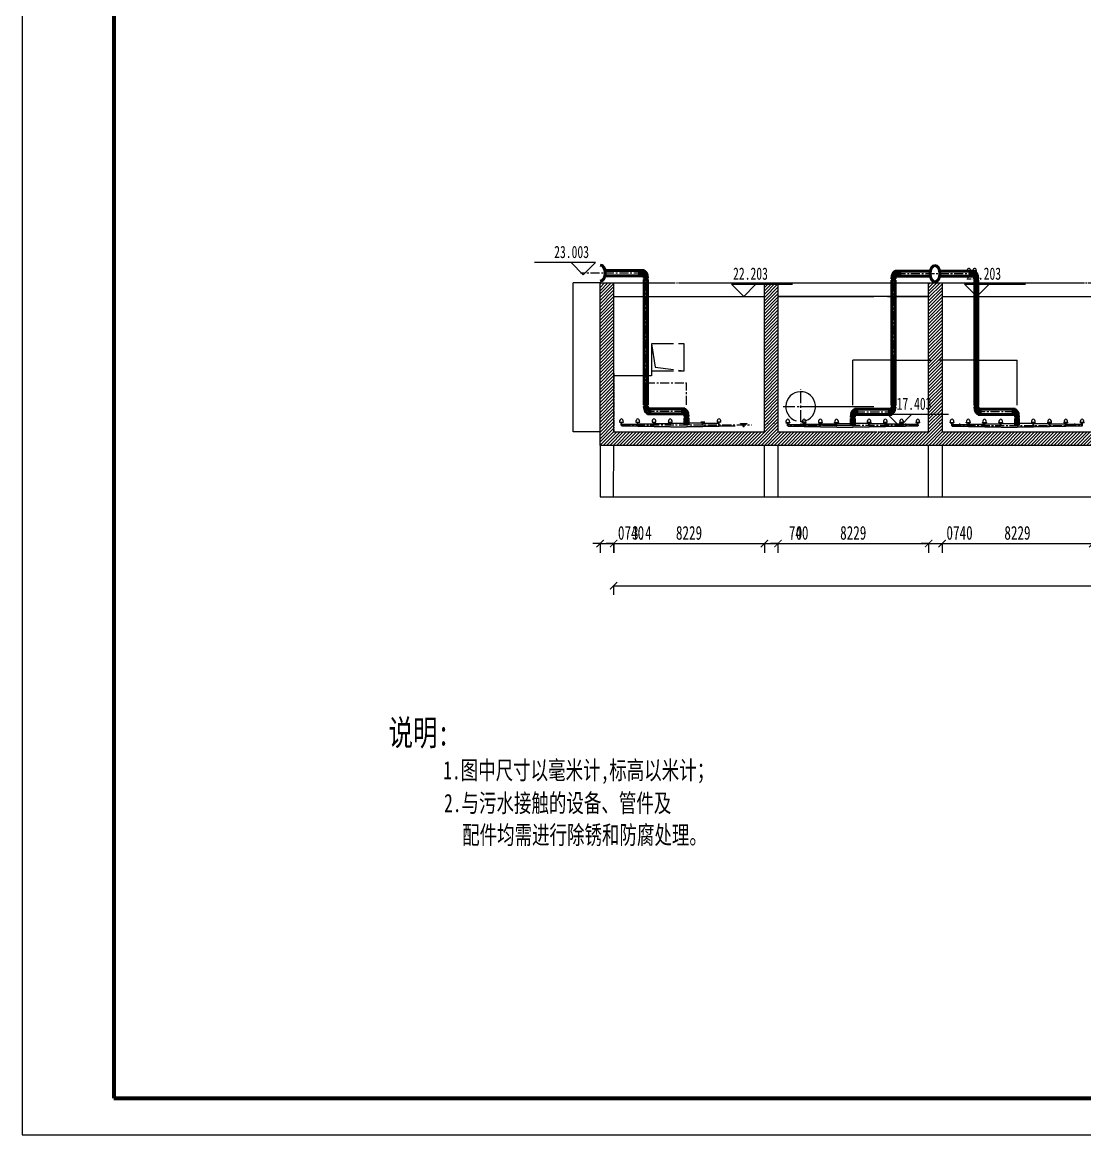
# Model space of a CAD drawing. Header units: millimetres. Extents: x 738100 to 1284508, y 138373 to 260796.
# Drawn here: x 1116308 to 1174337, y 138373 to 199122 of the extents above; entities that cross this region are included whole.
import ezdxf

# ---------------------------------------------------------------- set-up
doc = ezdxf.new("R2010")
doc.units = ezdxf.units.MM
doc.linetypes.add('CENTER', pattern=[50.8, 31.75, -6.35, 6.35, -6.35])
doc.layers.add('空气管', color=2, linetype='Continuous', lineweight=53)
doc.layers.add('边框粗', color=7, linetype='Continuous', lineweight=100)
doc.layers.add('轴线', color=6, linetype='CENTER')
doc.styles.get("Standard").update_dxf_attribs({"font": 'txt', "bigfont": 'gbcbig.shx'})
doc.styles.add('样式 3', font='', dxfattribs={"width": 0.7, "height": 1000})
doc.styles.add('长仿宋', font='simfang.ttf', dxfattribs={"width": 0.7})
doc.styles.add('长仿宋体', font='simfang.ttf', dxfattribs={"width": 0.7})
doc.styles.get('样式 3').set_extended_font_data('FangSong_GB2312')
doc.dimstyles.new('ISO-25', dxfattribs={"dimtxt": 2.5, "dimasz": 2.5, "dimexe": 1.25, "dimexo": 0.625, "dimtad": 1, "dimtxsty": 'Standard', "dimcen": 2.5, "dimadec": 0, "dimazin": 0, "dimtfac": 1, "dimtmove": 0, "dimatfit": 3, "dimfxl": 1, "dimarcsym": 0})
doc.dimstyles.new('副本ISO-25', dxfattribs={"dimtxt": 750, "dimasz": 400, "dimexe": 500, "dimexo": 200, "dimgap": 200, "dimtad": 1, "dimdec": 1, "dimdsep": 46, "dimtxsty": '长仿宋', "dimblk": 'ARCHTICK', "dimcen": 200, "dimadec": 0, "dimazin": 0, "dimtfac": 1, "dimtdec": 1, "dimtmove": 0, "dimatfit": 3, "dimldrblk": 'ARCHTICK', "dimfxl": 0.5, "dimfxlon": 1, "dimarcsym": 0})

# ---------------------------------------------------------------- blocks, each defined once
blk = doc.blocks.new('biao')
for p, q in [((39035, 59304), (42035, 59304)), ((39035, 59304), (39635, 59304)), ((39635, 58704), (39035, 59304)), ((39635, 58704), (40235, 59304))]:
    blk.add_line(p, q)
blk = doc.blocks.new('*D145')
at = {"color": 0, "lineweight": -2, "ltscale": 20, "transparency": 16777216}
for p, q in [((1147865, 184894), (1146388, 184894)), ((1146389, 176756), (1146389, 184891)), ((1147865, 176754), (1146388, 176754))]:
    blk.add_line(p, q, dxfattribs=at)
at = {"color": 0, "ltscale": 20, "transparency": 16777216}
for points in [[(1146388, 184891), (1146389, 184891), (1146389, 184894)], [(1146388, 176756), (1146389, 176756), (1146389, 176754)]]:
    blk.add_solid(points, dxfattribs=at)
at = {"layer": 'Defpoints', "color": 0, "ltscale": 20, "transparency": 16777216}
for p in [(1146389, 184894), (1147866, 184894), (1147866, 176754)]:
    blk.add_point(p, dxfattribs=at)
at = {"color": 0, "ltscale": 20, "transparency": 16777216, "insert": (1146387, 180824), "char_height": 2.5, "attachment_point": 5, "rotation": 90}
blk.add_mtext('8140', dxfattribs=at)
blk = doc.blocks.new('*D180')
at = {"color": 0, "lineweight": -2, "ltscale": 20, "transparency": 16777216}
for p, q in [((1158822, 178133), (1158822, 178133)), ((1158824, 178132), (1162813, 178132)), ((1162815, 178133), (1162815, 178133))]:
    blk.add_line(p, q, dxfattribs=at)
at = {"color": 0, "ltscale": 20, "transparency": 16777216}
for points in [[(1158824, 178133), (1158824, 178132), (1158822, 178132)], [(1162813, 178133), (1162813, 178132), (1162815, 178132)]]:
    blk.add_solid(points, dxfattribs=at)
at = {"layer": 'Defpoints', "color": 0, "ltscale": 20, "transparency": 16777216}
for p in [(1158822, 178132), (1162815, 178132), (1162815, 178132)]:
    blk.add_point(p, dxfattribs=at)
at = {"color": 0, "ltscale": 20, "transparency": 16777216, "insert": (1160818, 178134), "char_height": 2.5, "attachment_point": 5}
blk.add_mtext('3993,55', dxfattribs=at)
blk = doc.blocks.new('*D181')
at = {"color": 0, "lineweight": -2, "ltscale": 20, "transparency": 16777216}
for p, q in [((1148606, 180083), (1148606, 179808)), ((1150678, 180083), (1150678, 179808)), ((1150675, 179810), (1148608, 179810))]:
    blk.add_line(p, q, dxfattribs=at)
at = {"color": 0, "ltscale": 20, "transparency": 16777216}
for points in [[(1148608, 179810), (1148608, 179809), (1148606, 179810)], [(1150675, 179810), (1150675, 179809), (1150678, 179810)]]:
    blk.add_solid(points, dxfattribs=at)
at = {"layer": 'Defpoints', "color": 0, "ltscale": 20, "transparency": 16777216}
for p in [(1148606, 180084), (1150678, 180084), (1148606, 179810)]:
    blk.add_point(p, dxfattribs=at)
at = {"color": 0, "ltscale": 20, "transparency": 16777216, "insert": (1149642, 179812), "char_height": 2.5, "attachment_point": 5}
blk.add_mtext('2072', dxfattribs=at)
blk = doc.blocks.new('_ArchTick')
at = {"color": 0, "linetype": 'ByBlock', "lineweight": 25, "const_width": 0.15}
blk.add_lwpolyline([(-0.5, -0.5), (0.5, 0.5)], dxfattribs=at)
blk = doc.blocks.new('*D182')
at = {"color": 0, "lineweight": -2, "ltscale": 10, "transparency": 16777216}
for p, q in [((1148606, 168352), (1148606, 167851)), ((1148606, 168351), (1215509, 168351)), ((1215509, 168352), (1215509, 167851))]:
    blk.add_line(p, q, dxfattribs=at)
at = {"layer": 'Defpoints', "color": 0, "ltscale": 10, "transparency": 16777216}
for p in [(1148606, 176754), (1215509, 176754), (1215509, 168351)]:
    blk.add_point(p, dxfattribs=at)
at = {"color": 0, "lineweight": -2, "ltscale": 10, "transparency": 16777216, "xscale": 400, "yscale": 400, "zscale": 400, "rotation": 180}
blk.add_blockref('_ArchTick', (1148606, 168351), dxfattribs=at)
at = {"color": 0, "lineweight": -2, "ltscale": 10, "transparency": 16777216, "xscale": 400, "yscale": 400, "zscale": 400}
blk.add_blockref('_ArchTick', (1215509, 168351), dxfattribs=at)
at = {"color": 0, "ltscale": 10, "transparency": 16777216, "insert": (1182057, 168933), "char_height": 750, "attachment_point": 5, "style": '长仿宋'}
blk.add_mtext('66903.4', dxfattribs=at)
blk = doc.blocks.new('*D44')
at = {"color": 0, "lineweight": -2, "ltscale": 20, "transparency": 16777216}
for p, q in [((977146, -14978), (977146, -12514)), ((977148, -12515), (980843, -12515)), ((980846, -14978), (980846, -12514))]:
    blk.add_line(p, q, dxfattribs=at)
at = {"color": 0, "ltscale": 20, "transparency": 16777216}
for points in [[(977148, -12515), (977148, -12516), (977146, -12515)], [(980843, -12515), (980843, -12516), (980846, -12515)]]:
    blk.add_solid(points, dxfattribs=at)
at = {"layer": 'Defpoints', "color": 0, "ltscale": 20, "transparency": 16777216}
for p in [(980846, -12515), (977146, -14979), (980846, -14979)]:
    blk.add_point(p, dxfattribs=at)
at = {"color": 0, "ltscale": 20, "transparency": 16777216, "insert": (978996, -12513), "char_height": 2.5, "attachment_point": 5}
blk.add_mtext('3700', dxfattribs=at)
blk = doc.blocks.new('*D45')
at = {"color": 0, "lineweight": -2, "ltscale": 20, "transparency": 16777216}
for p, q in [((965898, -14978), (965898, -12514)), ((969595, -12515), (965900, -12515)), ((969598, -14978), (969598, -12514))]:
    blk.add_line(p, q, dxfattribs=at)
at = {"color": 0, "ltscale": 20, "transparency": 16777216}
for points in [[(965900, -12515), (965900, -12516), (965898, -12515)], [(969595, -12515), (969595, -12516), (969598, -12515)]]:
    blk.add_solid(points, dxfattribs=at)
at = {"layer": 'Defpoints', "color": 0, "ltscale": 20, "transparency": 16777216}
for p in [(965898, -12515), (965898, -14979), (969598, -14979)]:
    blk.add_point(p, dxfattribs=at)
at = {"color": 0, "ltscale": 20, "transparency": 16777216, "insert": (967748, -12513), "char_height": 2.5, "attachment_point": 5}
blk.add_mtext('3700', dxfattribs=at)
blk = doc.blocks.new('*D47')
at = {"color": 0, "lineweight": -2, "ltscale": 20, "transparency": 16777216}
for p, q in [((973742, -12515), (973742, -12514)), ((977143, -12515), (973744, -12515)), ((977146, -12515), (977146, -12514))]:
    blk.add_line(p, q, dxfattribs=at)
at = {"color": 0, "ltscale": 20, "transparency": 16777216}
for points in [[(973744, -12515), (973744, -12516), (973742, -12515)], [(977143, -12515), (977143, -12516), (977146, -12515)]]:
    blk.add_solid(points, dxfattribs=at)
at = {"layer": 'Defpoints', "color": 0, "ltscale": 20, "transparency": 16777216}
for p in [(973742, -12515), (973742, -12515), (977146, -12515)]:
    blk.add_point(p, dxfattribs=at)
at = {"color": 0, "ltscale": 20, "transparency": 16777216, "insert": (975444, -12513), "char_height": 2.5, "attachment_point": 5}
blk.add_mtext('3404', dxfattribs=at)
blk = doc.blocks.new('*D48')
at = {"color": 0, "lineweight": -2, "ltscale": 20, "transparency": 16777216}
for p, q in [((969598, -12515), (969598, -12514)), ((969600, -12515), (972999, -12515)), ((973002, -12515), (973002, -12514))]:
    blk.add_line(p, q, dxfattribs=at)
at = {"color": 0, "ltscale": 20, "transparency": 16777216}
for points in [[(969600, -12515), (969600, -12516), (969598, -12515)], [(972999, -12515), (972999, -12516), (973002, -12515)]]:
    blk.add_solid(points, dxfattribs=at)
at = {"layer": 'Defpoints', "color": 0, "ltscale": 20, "transparency": 16777216}
for p in [(969598, -12515), (973002, -12515), (973002, -12515)]:
    blk.add_point(p, dxfattribs=at)
at = {"color": 0, "ltscale": 20, "transparency": 16777216, "insert": (971300, -12513), "char_height": 2.5, "attachment_point": 5}
blk.add_mtext('3404', dxfattribs=at)
blk = doc.blocks.new('*D46')
at = {"color": 0, "lineweight": -2, "ltscale": 20, "transparency": 16777216}
for p, q in [((947247, -14978), (947247, -13779)), ((947249, -13781), (950944, -13781)), ((950947, -14978), (950947, -13779))]:
    blk.add_line(p, q, dxfattribs=at)
at = {"color": 0, "ltscale": 20, "transparency": 16777216}
for points in [[(947249, -13780), (947249, -13781), (947247, -13781)], [(950944, -13780), (950944, -13781), (950947, -13781)]]:
    blk.add_solid(points, dxfattribs=at)
at = {"layer": 'Defpoints', "color": 0, "ltscale": 20, "transparency": 16777216}
for p in [(950947, -13781), (947247, -14979), (950947, -14979)]:
    blk.add_point(p, dxfattribs=at)
at = {"color": 0, "ltscale": 20, "transparency": 16777216, "insert": (949097, -13779), "char_height": 2.5, "attachment_point": 5}
blk.add_mtext('3700', dxfattribs=at)
blk = doc.blocks.new('*D295')
at = {"layer": 'Defpoints', "color": 0, "linetype": 'ByBlock', "ltscale": 10, "transparency": 16777216}
for p in [(1147866, 176014), (1147866, 173209), (1147866, 170656)]:
    blk.add_point(p, dxfattribs=at)
at = {"layer": '轴线', "color": 0, "linetype": 'ByBlock', "lineweight": -2, "ltscale": 10, "transparency": 16777216}
for p, q in [((1147866, 170656), (1147466, 170656)), ((1147866, 170657), (1147866, 170156)), ((1147866, 170657), (1147866, 170156)), ((1147866, 170656), (1149375, 170656)), ((1147866, 170656), (1147866, 170656))]:
    blk.add_line(p, q, dxfattribs=at)
at = {"layer": '轴线', "color": 0, "linetype": 'ByBlock', "lineweight": -2, "ltscale": 10, "transparency": 16777216, "xscale": 400, "yscale": 400, "zscale": 400}
blk.add_blockref('_ArchTick', (1147866, 170656), dxfattribs=at)
at = {"layer": '轴线', "color": 0, "linetype": 'ByBlock', "lineweight": -2, "ltscale": 10, "transparency": 16777216, "xscale": 400, "yscale": 400, "zscale": 400, "rotation": 180}
blk.add_blockref('_ArchTick', (1147866, 170656), dxfattribs=at)
at = {"layer": '轴线', "color": 0, "linetype": 'ByBlock', "ltscale": 10, "transparency": 16777216, "insert": (1149020, 171236), "char_height": 750, "attachment_point": 5, "style": '长仿宋'}
blk.add_mtext('0', dxfattribs=at)
blk = doc.blocks.new('*D296')
at = {"layer": 'Defpoints', "color": 0, "linetype": 'ByBlock', "ltscale": 10, "transparency": 16777216}
for p in [(1147866, 173209), (1148606, 173209), (1148606, 170656)]:
    blk.add_point(p, dxfattribs=at)
at = {"layer": '轴线', "color": 0, "linetype": 'ByBlock', "lineweight": -2, "ltscale": 10, "transparency": 16777216}
for p, q in [((1147866, 170657), (1147866, 170156)), ((1147866, 170656), (1148606, 170656)), ((1148606, 170657), (1148606, 170156)), ((1148606, 170656), (1150471, 170656))]:
    blk.add_line(p, q, dxfattribs=at)
at = {"layer": '轴线', "color": 0, "linetype": 'ByBlock', "lineweight": -2, "ltscale": 10, "transparency": 16777216, "xscale": 400, "yscale": 400, "zscale": 400, "rotation": 180}
blk.add_blockref('_ArchTick', (1147866, 170656), dxfattribs=at)
at = {"layer": '轴线', "color": 0, "linetype": 'ByBlock', "lineweight": -2, "ltscale": 10, "transparency": 16777216, "xscale": 400, "yscale": 400, "zscale": 400}
blk.add_blockref('_ArchTick', (1148606, 170656), dxfattribs=at)
at = {"layer": '轴线', "color": 0, "linetype": 'ByBlock', "ltscale": 10, "transparency": 16777216, "insert": (1149738, 171236), "char_height": 750, "attachment_point": 5, "style": '长仿宋'}
blk.add_mtext('740', dxfattribs=at)
blk = doc.blocks.new('*D297')
at = {"layer": 'Defpoints', "color": 0, "linetype": 'ByBlock', "ltscale": 10, "transparency": 16777216}
for p in [(1148609, 176014), (1148606, 173209), (1148609, 170656)]:
    blk.add_point(p, dxfattribs=at)
at = {"layer": '轴线', "color": 0, "linetype": 'ByBlock', "lineweight": -2, "ltscale": 10, "transparency": 16777216}
for p, q in [((1148606, 170656), (1148206, 170656)), ((1148606, 170657), (1148606, 170156)), ((1148606, 170656), (1148609, 170656)), ((1148609, 170657), (1148609, 170156)), ((1148609, 170656), (1150889, 170656))]:
    blk.add_line(p, q, dxfattribs=at)
at = {"layer": '轴线', "color": 0, "linetype": 'ByBlock', "lineweight": -2, "ltscale": 10, "transparency": 16777216, "xscale": 400, "yscale": 400, "zscale": 400}
blk.add_blockref('_ArchTick', (1148606, 170656), dxfattribs=at)
at = {"layer": '轴线', "color": 0, "linetype": 'ByBlock', "lineweight": -2, "ltscale": 10, "transparency": 16777216, "xscale": 400, "yscale": 400, "zscale": 400, "rotation": 180}
blk.add_blockref('_ArchTick', (1148609, 170656), dxfattribs=at)
at = {"layer": '轴线', "color": 0, "linetype": 'ByBlock', "ltscale": 10, "transparency": 16777216, "insert": (1150149, 171238), "char_height": 750, "attachment_point": 5, "style": '长仿宋'}
blk.add_mtext('3.4', dxfattribs=at)
blk = doc.blocks.new('*D298')
at = {"layer": 'Defpoints', "color": 0, "linetype": 'ByBlock', "ltscale": 10, "transparency": 16777216}
for p in [(1148609, 176014), (1156838, 173209), (1156838, 170656)]:
    blk.add_point(p, dxfattribs=at)
at = {"layer": '轴线', "color": 0, "linetype": 'ByBlock', "lineweight": -2, "ltscale": 10, "transparency": 16777216}
for p, q in [((1148609, 170657), (1148609, 170156)), ((1148609, 170656), (1156838, 170656)), ((1156838, 170657), (1156838, 170156))]:
    blk.add_line(p, q, dxfattribs=at)
at = {"layer": '轴线', "color": 0, "linetype": 'ByBlock', "lineweight": -2, "ltscale": 10, "transparency": 16777216, "xscale": 400, "yscale": 400, "zscale": 400, "rotation": 180}
blk.add_blockref('_ArchTick', (1148609, 170656), dxfattribs=at)
at = {"layer": '轴线', "color": 0, "linetype": 'ByBlock', "lineweight": -2, "ltscale": 10, "transparency": 16777216, "xscale": 400, "yscale": 400, "zscale": 400}
blk.add_blockref('_ArchTick', (1156838, 170656), dxfattribs=at)
at = {"layer": '轴线', "color": 0, "linetype": 'ByBlock', "ltscale": 10, "transparency": 16777216, "insert": (1152724, 171236), "char_height": 750, "attachment_point": 5, "style": '长仿宋'}
blk.add_mtext('8229', dxfattribs=at)
blk = doc.blocks.new('*D299')
at = {"layer": 'Defpoints', "color": 0, "linetype": 'ByBlock', "ltscale": 10, "transparency": 16777216}
for p in [(1156838, 173209), (1157578, 173209), (1157578, 170656)]:
    blk.add_point(p, dxfattribs=at)
at = {"layer": '轴线', "color": 0, "linetype": 'ByBlock', "lineweight": -2, "ltscale": 10, "transparency": 16777216}
for p, q in [((1156838, 170657), (1156838, 170156)), ((1156838, 170656), (1157578, 170656)), ((1157578, 170657), (1157578, 170156)), ((1157578, 170656), (1159443, 170656))]:
    blk.add_line(p, q, dxfattribs=at)
at = {"layer": '轴线', "color": 0, "linetype": 'ByBlock', "lineweight": -2, "ltscale": 10, "transparency": 16777216, "xscale": 400, "yscale": 400, "zscale": 400, "rotation": 180}
blk.add_blockref('_ArchTick', (1156838, 170656), dxfattribs=at)
at = {"layer": '轴线', "color": 0, "linetype": 'ByBlock', "lineweight": -2, "ltscale": 10, "transparency": 16777216, "xscale": 400, "yscale": 400, "zscale": 400}
blk.add_blockref('_ArchTick', (1157578, 170656), dxfattribs=at)
at = {"layer": '轴线', "color": 0, "linetype": 'ByBlock', "ltscale": 10, "transparency": 16777216, "insert": (1158711, 171236), "char_height": 750, "attachment_point": 5, "style": '长仿宋'}
blk.add_mtext('740', dxfattribs=at)
blk = doc.blocks.new('*D300')
at = {"layer": 'Defpoints', "color": 0, "linetype": 'ByBlock', "ltscale": 10, "transparency": 16777216}
for p in [(1157578, 176014), (1157578, 173209), (1157578, 170656)]:
    blk.add_point(p, dxfattribs=at)
at = {"layer": '轴线', "color": 0, "linetype": 'ByBlock', "lineweight": -2, "ltscale": 10, "transparency": 16777216}
for p, q in [((1157578, 170656), (1157178, 170656)), ((1157578, 170657), (1157578, 170156)), ((1157578, 170657), (1157578, 170156)), ((1157578, 170656), (1159087, 170656)), ((1157578, 170656), (1157578, 170656))]:
    blk.add_line(p, q, dxfattribs=at)
at = {"layer": '轴线', "color": 0, "linetype": 'ByBlock', "lineweight": -2, "ltscale": 10, "transparency": 16777216, "xscale": 400, "yscale": 400, "zscale": 400}
blk.add_blockref('_ArchTick', (1157578, 170656), dxfattribs=at)
at = {"layer": '轴线', "color": 0, "linetype": 'ByBlock', "lineweight": -2, "ltscale": 10, "transparency": 16777216, "xscale": 400, "yscale": 400, "zscale": 400, "rotation": 180}
blk.add_blockref('_ArchTick', (1157578, 170656), dxfattribs=at)
at = {"layer": '轴线', "color": 0, "linetype": 'ByBlock', "ltscale": 10, "transparency": 16777216, "insert": (1158733, 171236), "char_height": 750, "attachment_point": 5, "style": '长仿宋'}
blk.add_mtext('0', dxfattribs=at)
blk = doc.blocks.new('*D301')
at = {"layer": 'Defpoints', "color": 0, "linetype": 'ByBlock', "ltscale": 10, "transparency": 16777216}
for p in [(1157578, 176014), (1165807, 173209), (1165807, 170656)]:
    blk.add_point(p, dxfattribs=at)
at = {"layer": '轴线', "color": 0, "linetype": 'ByBlock', "lineweight": -2, "ltscale": 10, "transparency": 16777216}
for p, q in [((1157578, 170657), (1157578, 170156)), ((1157578, 170656), (1165807, 170656)), ((1165807, 170657), (1165807, 170156))]:
    blk.add_line(p, q, dxfattribs=at)
at = {"layer": '轴线', "color": 0, "linetype": 'ByBlock', "lineweight": -2, "ltscale": 10, "transparency": 16777216, "xscale": 400, "yscale": 400, "zscale": 400, "rotation": 180}
blk.add_blockref('_ArchTick', (1157578, 170656), dxfattribs=at)
at = {"layer": '轴线', "color": 0, "linetype": 'ByBlock', "lineweight": -2, "ltscale": 10, "transparency": 16777216, "xscale": 400, "yscale": 400, "zscale": 400}
blk.add_blockref('_ArchTick', (1165807, 170656), dxfattribs=at)
at = {"layer": '轴线', "color": 0, "linetype": 'ByBlock', "ltscale": 10, "transparency": 16777216, "insert": (1161693, 171236), "char_height": 750, "attachment_point": 5, "style": '长仿宋'}
blk.add_mtext('8229', dxfattribs=at)
blk = doc.blocks.new('*D302')
at = {"layer": 'Defpoints', "color": 0, "linetype": 'ByBlock', "ltscale": 10, "transparency": 16777216}
for p in [(1165807, 176014), (1165807, 173209), (1165807, 170656)]:
    blk.add_point(p, dxfattribs=at)
at = {"layer": '轴线', "color": 0, "linetype": 'ByBlock', "lineweight": -2, "ltscale": 10, "transparency": 16777216}
for p, q in [((1165807, 170656), (1165407, 170656)), ((1165807, 170657), (1165807, 170156)), ((1165807, 170657), (1165807, 170156)), ((1165807, 170656), (1167316, 170656)), ((1165807, 170656), (1165807, 170656))]:
    blk.add_line(p, q, dxfattribs=at)
at = {"layer": '轴线', "color": 0, "linetype": 'ByBlock', "lineweight": -2, "ltscale": 10, "transparency": 16777216, "xscale": 400, "yscale": 400, "zscale": 400}
blk.add_blockref('_ArchTick', (1165807, 170656), dxfattribs=at)
at = {"layer": '轴线', "color": 0, "linetype": 'ByBlock', "lineweight": -2, "ltscale": 10, "transparency": 16777216, "xscale": 400, "yscale": 400, "zscale": 400, "rotation": 180}
blk.add_blockref('_ArchTick', (1165807, 170656), dxfattribs=at)
at = {"layer": '轴线', "color": 0, "linetype": 'ByBlock', "ltscale": 10, "transparency": 16777216, "insert": (1166962, 171236), "char_height": 750, "attachment_point": 5, "style": '长仿宋'}
blk.add_mtext('0', dxfattribs=at)
blk = doc.blocks.new('*D303')
at = {"layer": 'Defpoints', "color": 0, "linetype": 'ByBlock', "ltscale": 10, "transparency": 16777216}
for p in [(1165807, 176014), (1166547, 173209), (1166547, 170656)]:
    blk.add_point(p, dxfattribs=at)
at = {"layer": '轴线', "color": 0, "linetype": 'ByBlock', "lineweight": -2, "ltscale": 10, "transparency": 16777216}
for p, q in [((1165807, 170657), (1165807, 170156)), ((1165807, 170656), (1166547, 170656)), ((1166547, 170657), (1166547, 170156)), ((1166547, 170656), (1168412, 170656))]:
    blk.add_line(p, q, dxfattribs=at)
at = {"layer": '轴线', "color": 0, "linetype": 'ByBlock', "lineweight": -2, "ltscale": 10, "transparency": 16777216, "xscale": 400, "yscale": 400, "zscale": 400, "rotation": 180}
blk.add_blockref('_ArchTick', (1165807, 170656), dxfattribs=at)
at = {"layer": '轴线', "color": 0, "linetype": 'ByBlock', "lineweight": -2, "ltscale": 10, "transparency": 16777216, "xscale": 400, "yscale": 400, "zscale": 400}
blk.add_blockref('_ArchTick', (1166547, 170656), dxfattribs=at)
at = {"layer": '轴线', "color": 0, "linetype": 'ByBlock', "ltscale": 10, "transparency": 16777216, "insert": (1167680, 171236), "char_height": 750, "attachment_point": 5, "style": '长仿宋'}
blk.add_mtext('740', dxfattribs=at)
blk = doc.blocks.new('*D304')
at = {"layer": 'Defpoints', "color": 0, "linetype": 'ByBlock', "ltscale": 10, "transparency": 16777216}
for p in [(1166547, 173209), (1174776, 173209), (1174776, 170656)]:
    blk.add_point(p, dxfattribs=at)
at = {"layer": '轴线', "color": 0, "linetype": 'ByBlock', "lineweight": -2, "ltscale": 10, "transparency": 16777216}
for p, q in [((1166547, 170657), (1166547, 170156)), ((1166547, 170656), (1174776, 170656)), ((1174776, 170657), (1174776, 170156))]:
    blk.add_line(p, q, dxfattribs=at)
at = {"layer": '轴线', "color": 0, "linetype": 'ByBlock', "lineweight": -2, "ltscale": 10, "transparency": 16777216, "xscale": 400, "yscale": 400, "zscale": 400, "rotation": 180}
blk.add_blockref('_ArchTick', (1166547, 170656), dxfattribs=at)
at = {"layer": '轴线', "color": 0, "linetype": 'ByBlock', "lineweight": -2, "ltscale": 10, "transparency": 16777216, "xscale": 400, "yscale": 400, "zscale": 400}
blk.add_blockref('_ArchTick', (1174776, 170656), dxfattribs=at)
at = {"layer": '轴线', "color": 0, "linetype": 'ByBlock', "ltscale": 10, "transparency": 16777216, "insert": (1170662, 171236), "char_height": 750, "attachment_point": 5, "style": '长仿宋'}
blk.add_mtext('8229', dxfattribs=at)
blk = doc.blocks.new('wz4')
at = {"layer": '空气管', "ltscale": 20}
for p, q in [((-3492.8, -214.6), (-3492.8, 214.6)), ((-3418.8, -214.6), (-3418.8, 214.6)), ((-3196.8, 140.6), (-3418.8, -140.6)), ((-3196.8, -140.6), (-3418.8, 140.6)), ((-3196.8, -214.6), (-3196.8, 214.6)), ((-421.15, 140.6), (-3196.8, 140.6)), ((421.15, 140.6), (3196.8, 140.6)), ((3196.8, -214.6), (3196.8, 214.6)), ((3196.8, 140.6), (3418.8, -140.6)), ((3196.8, -140.6), (3418.8, 140.6)), ((3418.8, -214.6), (3418.8, 214.6)), ((3492.8, -214.6), (3492.8, 214.6)), ((-3559.4, -281.2), (-3988.6, -281.2)), ((-3559.4, -355.2), (-3988.6, -355.2)), ((-3914.6, -355.2), (-3914.6, -7192.8)), ((-3633.4, -355.2), (-3633.4, -7192.8)), ((-421.15, -140.6), (-3196.8, -140.6)), ((421.15, -140.6), (3196.8, -140.6)), ((3559.4, -281.2), (3988.6, -281.2)), ((3559.4, -355.2), (3988.6, -355.2)), ((3633.4, -355.2), (3633.4, -7192.8)), ((3914.6, -355.2), (3914.6, -7192.8)), ((-3559.4, -7192.8), (-3988.6, -7192.8)), ((-3559.4, -7266.8), (-3988.6, -7266.8)), ((3559.4, -7192.8), (3988.6, -7192.8)), ((3559.4, -7266.8), (3988.6, -7266.8)), ((-7259.4, -7829.2), (-7688.6, -7829.2)), ((-7192.8, -7762.6), (-7192.8, -7333.4)), ((-7118.8, -7762.6), (-7118.8, -7333.4)), ((-4129.2, -7407.4), (-7118.8, -7407.4)), ((-4129.2, -7688.6), (-7118.8, -7688.6)), ((-4129.2, -7762.6), (-4129.2, -7333.4)), ((-4055.2, -7762.6), (-4055.2, -7333.4)), ((4055.2, -7762.6), (4055.2, -7333.4)), ((4129.2, -7762.6), (4129.2, -7333.4)), ((4129.2, -7407.4), (7118.8, -7407.4)), ((4129.2, -7688.6), (7118.8, -7688.6)), ((7118.8, -7762.6), (7118.8, -7333.4)), ((7192.8, -7762.6), (7192.8, -7333.4)), ((7259.4, -7829.2), (7688.6, -7829.2)), ((-7259.4, -7903.2), (-7688.6, -7903.2)), ((-7614.6, -7903.2), (-7614.6, -8288)), ((-7333.4, -7903.2), (-7333.4, -8288)), ((7259.4, -7903.2), (7688.6, -7903.2)), ((7333.4, -7903.2), (7333.4, -8288)), ((7614.6, -7903.2), (7614.6, -8288))]:
    blk.add_line(p, q, dxfattribs=at)
at = {"layer": '空气管', "lineweight": -2, "ltscale": 20}
for p, q in [((-13571.6, -8132.6), (-13216.4, -8132.6)), ((-13571.6, -8140), (-13216.4, -8140)), ((-13216.4, -8132.6), (-13216.4, -8140)), ((-12091.6, -8140), (-12091.6, -8132.6)), ((-12091.6, -8132.6), (-11736.4, -8132.6)), ((-12091.6, -8140), (-11736.4, -8140)), ((-10611.6, -8132.6), (-10256.4, -8132.6)), ((-10611.6, -8140), (-10256.4, -8140)), ((-10256.4, -8132.6), (-10256.4, -8140)), ((-9131.6, -8140), (-9131.6, -8132.6)), ((-9131.6, -8132.6), (-8776.4, -8132.6)), ((-9131.6, -8140), (-8776.4, -8140)), ((-8776.4, -8132.6), (-8776.4, -8140)), ((-7296.4, -8132.6), (-7651.6, -8132.6)), ((-7651.6, -8132.6), (-7651.6, -8140)), ((-7296.4, -8140), (-7651.6, -8140)), ((-7296.4, -8140), (-7296.4, -8132.6)), ((-5816.4, -8132.6), (-6171.6, -8132.6)), ((-6171.6, -8132.6), (-6171.6, -8140)), ((-5816.4, -8140), (-6171.6, -8140)), ((-5816.4, -8140), (-5816.4, -8132.6)), ((-4336.4, -8132.6), (-4691.6, -8132.6)), ((-4691.6, -8132.6), (-4691.6, -8140)), ((-4336.4, -8140), (-4691.6, -8140)), ((-2856.4, -8132.6), (-3211.6, -8132.6)), ((-2856.4, -8140), (-3211.6, -8140)), ((-2856.4, -8140), (-2856.4, -8132.6)), ((-1376.4, -8132.6), (-1731.6, -8132.6)), ((-1376.4, -8140), (-1731.6, -8140)), ((-1376.4, -8140), (-1376.4, -8132.6)), ((1376.4, -8140), (1376.4, -8132.6)), ((1376.4, -8132.6), (1731.6, -8132.6)), ((1376.4, -8140), (1731.6, -8140)), ((1731.6, -8132.6), (1731.6, -8140)), ((2856.4, -8140), (2856.4, -8132.6)), ((2856.4, -8132.6), (3211.6, -8132.6)), ((2856.4, -8140), (3211.6, -8140)), ((3211.6, -8132.6), (3211.6, -8140)), ((4336.4, -8140), (4336.4, -8132.6)), ((4336.4, -8132.6), (4691.6, -8132.6)), ((4336.4, -8140), (4691.6, -8140)), ((4691.6, -8132.6), (4691.6, -8140)), ((5816.4, -8140), (5816.4, -8132.6)), ((5816.4, -8132.6), (6171.6, -8132.6)), ((5816.4, -8140), (6171.6, -8140)), ((7296.4, -8140), (7296.4, -8132.6)), ((7296.4, -8132.6), (7651.6, -8132.6)), ((7296.4, -8140), (7651.6, -8140)), ((7651.6, -8132.6), (7651.6, -8140)), ((9131.6, -8132.6), (8776.4, -8132.6)), ((8776.4, -8132.6), (8776.4, -8140)), ((9131.6, -8140), (8776.4, -8140)), ((9131.6, -8140), (9131.6, -8132.6)), ((10611.6, -8132.6), (10256.4, -8132.6)), ((10256.4, -8132.6), (10256.4, -8140)), ((10611.6, -8140), (10256.4, -8140)), ((10611.6, -8140), (10611.6, -8132.6)), ((12091.6, -8132.6), (11736.4, -8132.6)), ((11736.4, -8132.6), (11736.4, -8140)), ((12091.6, -8140), (11736.4, -8140)), ((12091.6, -8140), (12091.6, -8132.6)), ((13571.6, -8132.6), (13216.4, -8132.6)), ((13216.4, -8132.6), (13216.4, -8140)), ((13571.6, -8140), (13216.4, -8140)), ((13571.6, -8140), (13571.6, -8132.6))]:
    blk.add_line(p, q, dxfattribs=at)
at = {"layer": '空气管', "lineweight": -3, "ltscale": 20}
for p, q in [((-13417.68, -8288), (-13417.68, -8140)), ((-13370.32, -8332.4), (-13394, -8311.68)), ((-13370.32, -8288), (-13370.32, -8140)), ((-13370.32, -8243.6), (-11937.68, -8243.6)), ((-13370.32, -8332.4), (-11937.621, -8332.4)), ((-11937.68, -8288), (-11937.68, -8140)), ((-11937.621, -8332.4), (-11890.32, -8354.6)), ((-11890.32, -8288), (-11890.32, -8140)), ((-11890.32, -8221.4), (-10457.68, -8221.4)), ((-11890.32, -8354.6), (-10459.511, -8354.6)), ((-10459.511, -8354.6), (-10410.32, -8369.4)), ((-10457.68, -8288), (-10457.68, -8140)), ((-10410.32, -8288), (-10410.32, -8140)), ((-10410.32, -8206.6), (-8977.68, -8206.6)), ((-10410.32, -8369.4), (-8977.68, -8369.4)), ((-8977.68, -8288), (-8977.68, -8140)), ((-8977.68, -8369.4), (-8930.32, -8384.2)), ((-8930.32, -8288), (-8930.32, -8140)), ((-8930.32, -8191.8), (-7497.68, -8191.8)), ((-8930.32, -8384.2), (-7474, -8384.2)), ((-7497.68, -8288), (-7497.68, -8140)), ((-6017.68, -8384.2), (-7474, -8384.2)), ((-7450.32, -8288), (-7450.32, -8140)), ((-6017.68, -8191.8), (-7450.32, -8191.8)), ((-6017.68, -8288), (-6017.68, -8140)), ((-5970.32, -8369.4), (-6017.68, -8384.2)), ((-5970.32, -8288), (-5970.32, -8140)), ((-4537.68, -8206.6), (-5970.32, -8206.6)), ((-4537.68, -8369.4), (-5970.32, -8369.4)), ((-4537.68, -8288), (-4537.68, -8140)), ((-4488.489, -8354.6), (-4537.68, -8369.4)), ((-4490.32, -8288), (-4490.32, -8140)), ((-3057.68, -8221.4), (-4490.32, -8221.4)), ((-3057.68, -8354.6), (-4488.489, -8354.6)), ((-3057.68, -8288), (-3057.68, -8140)), ((-3010.378, -8332.4), (-3057.68, -8354.6)), ((-1577.68, -8332.4), (-3010.378, -8332.4)), ((-3010.32, -8288), (-3010.32, -8140)), ((-1577.68, -8243.6), (-3010.32, -8243.6)), ((-1577.68, -8288), (-1577.68, -8140)), ((-1577.68, -8332.4), (-1554, -8311.68)), ((-1530.32, -8288), (-1530.32, -8140)), ((1530.32, -8288), (1530.32, -8140)), ((1577.68, -8332.4), (1554, -8311.68)), ((1577.68, -8288), (1577.68, -8140)), ((1577.68, -8243.6), (3010.32, -8243.6)), ((1577.68, -8332.4), (3010.378, -8332.4)), ((3010.32, -8288), (3010.32, -8140)), ((3010.378, -8332.4), (3057.68, -8354.6)), ((3057.68, -8288), (3057.68, -8140)), ((3057.68, -8221.4), (4490.32, -8221.4)), ((3057.68, -8354.6), (4488.489, -8354.6)), ((4488.489, -8354.6), (4537.68, -8369.4)), ((4490.32, -8288), (4490.32, -8140)), ((4537.68, -8288), (4537.68, -8140)), ((4537.68, -8206.6), (5970.32, -8206.6)), ((4537.68, -8369.4), (5970.32, -8369.4)), ((5970.32, -8288), (5970.32, -8140)), ((5970.32, -8369.4), (6017.68, -8384.2)), ((6017.68, -8288), (6017.68, -8140)), ((6017.68, -8191.8), (7450.32, -8191.8)), ((6017.68, -8384.2), (7474, -8384.2)), ((7450.32, -8288), (7450.32, -8140)), ((8930.32, -8384.2), (7474, -8384.2)), ((7497.68, -8288), (7497.68, -8140)), ((8930.32, -8191.8), (7497.68, -8191.8)), ((8930.32, -8288), (8930.32, -8140)), ((8977.68, -8369.4), (8930.32, -8384.2)), ((8977.68, -8288), (8977.68, -8140)), ((10410.32, -8206.6), (8977.68, -8206.6)), ((10410.32, -8369.4), (8977.68, -8369.4)), ((10410.32, -8288), (10410.32, -8140)), ((10459.511, -8354.6), (10410.32, -8369.4)), ((10457.68, -8288), (10457.68, -8140)), ((11890.32, -8221.4), (10457.68, -8221.4)), ((11890.32, -8354.6), (10459.511, -8354.6)), ((11890.32, -8288), (11890.32, -8140)), ((11937.621, -8332.4), (11890.32, -8354.6)), ((13370.32, -8332.4), (11937.621, -8332.4)), ((11937.68, -8288), (11937.68, -8140)), ((13370.32, -8243.6), (11937.68, -8243.6)), ((13370.32, -8288), (13370.32, -8140)), ((13370.32, -8332.4), (13394, -8311.68)), ((13417.68, -8288), (13417.68, -8140))]:
    blk.add_line(p, q, dxfattribs=at)
at = {"layer": '空气管', "ltscale": 20}
blk.add_circle((0, 0), 444, dxfattribs=at)
at = {"layer": '空气管', "lineweight": -3, "ltscale": 20}
for centre in [(-13394, -8288), (-11914, -8288), (-10434, -8288), (-8954, -8288), (-7474, -8288), (-5994, -8288), (-4514, -8288), (-3034, -8288), (-1554, -8288), (1554, -8288), (3034, -8288), (4514, -8288), (5994, -8288), (7474, -8288), (8954, -8288), (10434, -8288), (11914, -8288), (13394, -8288)]:
    blk.add_circle(centre, 23.68, dxfattribs=at)
at = {"layer": '空气管', "ltscale": 20}
for centre, radius, start, end in [((-3492.8, -281.2), 421.8, 90, 180), ((3492.8, -281.2), 421.8, 0, 90), ((-3492.8, -281.2), 140.6, 90, 180), ((3492.8, -281.2), 140.6, 0, 90), ((-4055.2, -7266.8), 140.6, 270, 0), ((-4055.2, -7266.8), 421.8, 270, 0), ((4055.2, -7266.8), 421.8, 180, 270), ((4055.2, -7266.8), 140.6, 180, 270), ((-7192.8, -7829.2), 421.8, 90, 180), ((-7192.8, -7829.2), 140.6, 90, 180), ((7192.8, -7829.2), 421.8, 0, 90), ((7192.8, -7829.2), 140.6, 0, 90)]:
    blk.add_arc(centre, radius, start, end, dxfattribs=at)
at = {"layer": '空气管', "lineweight": -2, "ltscale": 20}
for centre in [(-13394, -8132.6), (-11914, -8132.6), (-10434, -8132.6), (-8954, -8132.6), (-7474, -8132.6), (-5994, -8132.6), (-4514, -8132.6), (-3034, -8132.6), (-1554, -8132.6), (1554, -8132.6), (3034, -8132.6), (4514, -8132.6), (5994, -8132.6), (7474, -8132.6), (8954, -8132.6), (10434, -8132.6), (11914, -8132.6), (13394, -8132.6)]:
    blk.add_arc(centre, 177.6, 0, 180, dxfattribs=at)
at = {"layer": '轴线', "ltscale": 20}
for p, q in [((-3492.8, 0), (3492.8, 0)), ((-3774, -7266.8), (-3774, -281.2)), ((3774, -7266.8), (3774, -281.2)), ((-7474, -8288), (-7474, -7829.2)), ((-7192.8, -7548), (-4055.2, -7548)), ((7192.8, -7548), (4055.2, -7548)), ((7474, -8288), (7474, -7829.2)), ((-13394, -8288), (-13394, -8140)), ((-1554, -8288), (-13394, -8288)), ((-11914, -8288), (-11914, -8140)), ((-10434, -8288), (-10434, -8140)), ((-8954, -8288), (-8954, -8140)), ((-7474, -8288), (-7474, -8140)), ((-5994, -8288), (-5994, -8140)), ((-4514, -8288), (-4514, -8140)), ((-3034, -8288), (-3034, -8140)), ((-1554, -8288), (-1554, -8140)), ((1554, -8288), (1554, -8140)), ((1554, -8288), (13394, -8288)), ((3034, -8288), (3034, -8140)), ((4514, -8288), (4514, -8140)), ((5994, -8288), (5994, -8140)), ((7474, -8288), (7474, -8140)), ((8954, -8288), (8954, -8140)), ((10434, -8288), (10434, -8140)), ((11914, -8288), (11914, -8140)), ((13394, -8288), (13394, -8140))]:
    blk.add_line(p, q, dxfattribs=at)
for centre, start, end in [((-3492.8, -281.2), 90, 180), ((3492.8, -281.2), 0, 90), ((-4055.2, -7266.8), 270, 0), ((4055.2, -7266.8), 180, 270), ((-7192.8, -7829.2), 90, 180), ((7192.8, -7829.2), 0, 90)]:
    blk.add_arc(centre, 281.2, start, end, dxfattribs=at)
at = {"color": 0, "ltscale": 20}
for base, p1, p2, picture, middle in [((-7474, -4728.888), (-3774, -7192.8), (-7474, -7192.8), '*D45', (-5624, -4727.013)), ((7474, -4728.888), (3774, -7192.8), (7474, -7192.8), '*D44', (5624, -4727.013))]:
    dim = blk.add_linear_dim(base=base, p1=p1, p2=p2, dimstyle='ISO-25', dxfattribs=at)
    dim.commit()
    dim.dimension.update_dxf_attribs({"geometry": picture, "text_midpoint": middle, "insert": (-973371.54, 7786.273)})
at = {"ltscale": 20}
for base, p1, p2, picture, middle in [((-370, -4728.888), (-3774, -4728.888), (-370, -4728.888), '*D48', (-2072, -4727.013)), ((370, -4728.888), (3774, -4728.888), (370, -4728.888), '*D47', (2072, -4727.013))]:
    dim = blk.add_linear_dim(base=base, p1=p1, p2=p2, dimstyle='ISO-25', dxfattribs=at)
    dim.commit()
    dim.dimension.update_dxf_attribs({"geometry": picture, "text_midpoint": middle, "insert": (-973371.54, 7786.273)})
blk = doc.blocks.new('wz5')
at = {"layer": '空气管', "ltscale": 20}
for p, q in [((444, 140.6), (3566.8, 140.6)), ((3566.8, -214.6), (3566.8, 214.6)), ((3566.8, 140.6), (3788.8, -140.6)), ((3566.8, -140.6), (3788.8, 140.6)), ((3788.8, -214.6), (3788.8, 214.6)), ((3862.8, -214.6), (3862.8, 214.6)), ((444, -140.6), (3566.8, -140.6)), ((3929.4, -281.2), (4358.6, -281.2)), ((3929.4, -355.2), (4358.6, -355.2)), ((4003.4, -355.2), (4003.4, -7192.8)), ((4284.6, -355.2), (4284.6, -7192.8)), ((3929.4, -7192.8), (4358.6, -7192.8)), ((3929.4, -7266.8), (4358.6, -7266.8)), ((4425.2, -7762.6), (4425.2, -7333.4)), ((4499.2, -7762.6), (4499.2, -7333.4)), ((4499.2, -7407.4), (7488.8, -7407.4)), ((4499.2, -7688.6), (7488.8, -7688.6)), ((7488.8, -7762.6), (7488.8, -7333.4)), ((7562.8, -7762.6), (7562.8, -7333.4)), ((7629.4, -7829.2), (8058.6, -7829.2)), ((7629.4, -7903.2), (8058.6, -7903.2)), ((7703.4, -7903.2), (7703.4, -8288)), ((7984.6, -7903.2), (7984.6, -8288))]:
    blk.add_line(p, q, dxfattribs=at)
at = {"layer": '空气管', "lineweight": -2, "ltscale": 20}
for p, q in [((1746.4, -8140), (1746.4, -8132.6)), ((1746.4, -8132.6), (2101.6, -8132.6)), ((1746.4, -8140), (2101.6, -8140)), ((2101.6, -8132.6), (2101.6, -8140)), ((3226.4, -8140), (3226.4, -8132.6)), ((3226.4, -8132.6), (3581.6, -8132.6)), ((3226.4, -8140), (3581.6, -8140)), ((3581.6, -8132.6), (3581.6, -8140)), ((4706.4, -8132.6), (5061.6, -8132.6)), ((4706.4, -8140), (5061.6, -8140)), ((5061.6, -8132.6), (5061.6, -8140)), ((6186.4, -8140), (6186.4, -8132.6)), ((6186.4, -8132.6), (6541.6, -8132.6)), ((6186.4, -8140), (6541.6, -8140)), ((6541.6, -8132.6), (6541.6, -8140)), ((9501.6, -8132.6), (9146.4, -8132.6)), ((9501.6, -8140), (9146.4, -8140)), ((10981.6, -8132.6), (10626.4, -8132.6)), ((10626.4, -8132.6), (10626.4, -8140)), ((10981.6, -8140), (10626.4, -8140))]:
    blk.add_line(p, q, dxfattribs=at)
at = {"layer": '空气管', "lineweight": -3, "ltscale": 20}
for p, q in [((1900.32, -8288), (1900.32, -8140)), ((1947.68, -8332.4), (1924, -8311.68)), ((1947.68, -8288), (1947.68, -8140)), ((1947.68, -8243.6), (3380.32, -8243.6)), ((1947.68, -8332.4), (3380.378, -8332.4)), ((3380.32, -8288), (3380.32, -8140)), ((3380.378, -8332.4), (3427.68, -8354.6)), ((3427.68, -8288), (3427.68, -8140)), ((3427.68, -8221.4), (4860.32, -8221.4)), ((3427.68, -8354.6), (4858.489, -8354.6)), ((4858.489, -8354.6), (4907.68, -8369.4)), ((4860.32, -8288), (4860.32, -8140)), ((4907.68, -8288), (4907.68, -8140)), ((4907.68, -8206.6), (6340.32, -8206.6)), ((4907.68, -8369.4), (6340.32, -8369.4)), ((6340.32, -8288), (6340.32, -8140)), ((6340.32, -8369.4), (6387.68, -8384.2)), ((6387.68, -8288), (6387.68, -8140)), ((6387.68, -8191.8), (7820.32, -8191.8)), ((6387.68, -8384.2), (7844, -8384.2)), ((9300.32, -8384.2), (7844, -8384.2)), ((9300.32, -8191.8), (7867.68, -8191.8)), ((9300.32, -8288), (9300.32, -8140)), ((9347.68, -8369.4), (9300.32, -8384.2)), ((9347.68, -8288), (9347.68, -8140)), ((10780.32, -8206.6), (9347.68, -8206.6)), ((10780.32, -8369.4), (9347.68, -8369.4)), ((10780.32, -8288), (10780.32, -8140)), ((10829.511, -8354.6), (10780.32, -8369.4)), ((10827.68, -8288), (10827.68, -8140)), ((12260.32, -8354.6), (10829.511, -8354.6))]:
    blk.add_line(p, q, dxfattribs=at)
for centre in [(1924, -8288), (3404, -8288), (4884, -8288), (6364, -8288), (9324, -8288), (10804, -8288)]:
    blk.add_circle(centre, 23.68, dxfattribs=at)
at = {"layer": '空气管', "ltscale": 20}
for centre, radius, start, end in [((0, 0), 444, 270, 90), ((3862.8, -281.2), 421.8, 0, 90), ((3862.8, -281.2), 140.6, 0, 90), ((4425.2, -7266.8), 421.8, 180, 270), ((4425.2, -7266.8), 140.6, 180, 270), ((7562.8, -7829.2), 421.8, 0, 90), ((7562.8, -7829.2), 140.6, 0, 90)]:
    blk.add_arc(centre, radius, start, end, dxfattribs=at)
at = {"layer": '空气管', "lineweight": -2, "ltscale": 20}
for centre in [(1924, -8132.6), (3404, -8132.6), (4884, -8132.6), (6364, -8132.6), (7844, -8132.6), (10804, -8132.6)]:
    blk.add_arc(centre, 177.6, 0, 180, dxfattribs=at)
at = {"layer": '轴线', "ltscale": 20}
for p, q in [((3862.8, 0), (-1810.46, 0)), ((4144, -7266.8), (4144, -281.2)), ((7562.8, -7548), (4425.2, -7548)), ((7844, -8288), (7844, -7829.2)), ((1924, -8288), (1924, -8140)), ((1924, -8288), (13764, -8288)), ((3404, -8288), (3404, -8140)), ((4884, -8288), (4884, -8140)), ((6364, -8288), (6364, -8140)), ((9324, -8288), (9324, -8140)), ((10804, -8288), (10804, -8140))]:
    blk.add_line(p, q, dxfattribs=at)
for centre, start, end in [((3862.8, -281.2), 0, 90), ((4425.2, -7266.8), 180, 270), ((7562.8, -7829.2), 0, 90)]:
    blk.add_arc(centre, 281.2, start, end, dxfattribs=at)
at = {"color": 0, "ltscale": 20}
dim = blk.add_linear_dim(base=(7844, -5994.443), p1=(4144, -7192.8), p2=(7844, -7192.8), dimstyle='ISO-25', dxfattribs=at)
dim.commit()
dim.dimension.update_dxf_attribs({"geometry": '*D46', "text_midpoint": (5994, -5994.443), "dimtype": 128, "insert": (-943102.58, 7786.273)})

msp = doc.modelspace()

# ---------------------------------------------------------------- hatches: boundary and pattern name
at = {"layer": '轴线', "linetype": 'ByBlock', "ltscale": 10}
h = msp.add_hatch(dxfattribs=at)
h.set_pattern_fill('ANSI31', color=0, scale=40)
h.paths.add_polyline_path([(1157578.18, 184893.906), (1156838.18, 184893.906), (1156838.18, 176753.906), (1148605.74, 176753.906), (1148605.74, 184893.906), (1147865.74, 184893.906), (1147865.74, 176013.906), (1216249.14, 176013.906), (1216249.14, 184893.906), (1215509.14, 184893.906), (1215509.14, 176753.906), (1204851.66, 176753.906), (1204851.66, 184893.906), (1204111.66, 184893.906), (1204111.66, 176753.906), (1193454.18, 176753.906), (1193454.18, 184893.906), (1192714.18, 184893.906), (1192714.18, 176753.906), (1184485.18, 176753.906), (1184485.18, 184893.906), (1183745.18, 184893.906), (1183745.18, 176753.906), (1175516.18, 176753.906), (1175516.18, 184893.906), (1174776.18, 184893.906), (1174776.18, 176753.906), (1166547.18, 176753.906), (1166547.18, 184893.906), (1165807.18, 184893.906), (1165807.18, 176753.906), (1157578.18, 176753.906)])
h.paths.add_polyline_path([(1163896.364, 177791.591), (1166449.364, 177791.591), (1166449.364, 178790.591), (1163896.364, 178790.591)], flags=25)

# ---------------------------------------------------------------- linework, layer by layer
for p, q in [((1116308.275, 257173.159), (1116308.275, 138373.159)), ((1116308.275, 138373.159), (1284508.274, 138373.159))]:
    msp.add_line(p, q)
at = {"ltscale": 20}
for p, q in [((1147865.74, 184893.906), (1148605.74, 184893.906)), ((1147865.74, 176013.906), (1147865.74, 184893.906)), ((1148605.74, 184893.906), (1148605.74, 176753.906)), ((1162815.22, 184893.906), (1163555.22, 184893.906)), ((1151869.14, 181563.906), (1150677.74, 181563.906)), ((1150677.74, 181563.906), (1150677.74, 180083.906)), ((1150677.74, 181563.906), (1150875.19, 180288.636)), ((1152453.74, 181563.906), (1152150.34, 181563.906)), ((1152453.74, 180083.906), (1152453.74, 181563.906)), ((1150677.74, 180083.906), (1151869.14, 180083.906)), ((1150875.19, 180288.636), (1151869.14, 180159.726)), ((1152150.34, 180123.255), (1152453.74, 180083.906)), ((1152150.34, 180083.906), (1152453.74, 180083.906)), ((1164545.984, 177049.906), (1163950.722, 177049.906)), ((1148605.74, 176753.906), (1156838.18, 176753.906)), ((1157578.18, 176753.906), (1162815.22, 176753.906)), ((1163555.22, 176753.906), (1165807.18, 176753.906)), ((1166547.18, 176753.906), (1174776.18, 176753.906)), ((1216249.14, 176013.906), (1147865.74, 176013.906))]:
    msp.add_line(p, q, dxfattribs=at)
at = {"color": 0, "ltscale": 20}
for p, q in [((1148605.74, 184893.906), (1151869.14, 184893.906)), ((1152150.34, 184893.906), (1174220.1, 184893.906)), ((1156838.18, 176753.906), (1156838.18, 184893.906)), ((1157578.18, 184893.906), (1157578.18, 176753.906)), ((1165807.18, 176753.906), (1165807.18, 184893.906)), ((1166547.18, 184893.906), (1166547.18, 176753.906)), ((1147865.74, 176013.906), (1147865.74, 173209.224)), ((1148605.74, 173209.224), (1148609.18, 176013.906)), ((1156838.18, 173209.224), (1156838.18, 176013.906)), ((1157578.18, 176013.906), (1157578.18, 173209.224)), ((1165807.18, 173209.224), (1165807.18, 176013.906)), ((1166547.18, 176013.906), (1166547.18, 173209.224)), ((1147865.74, 173209.224), (1148605.74, 173209.224)), ((1148605.74, 173209.224), (1216249.14, 173209.224))]:
    msp.add_line(p, q, dxfattribs=at)
at = {"color": 4, "ltscale": 20}
for p, q in [((1148605.74, 184153.906), (1156838.18, 184153.906)), ((1157578.18, 184153.906), (1162815.22, 184153.906)), ((1165807.18, 184153.906), (1157578.18, 184153.906)), ((1163555.22, 184153.906), (1165807.18, 184153.906)), ((1166547.18, 184153.906), (1174776.18, 184153.906))]:
    msp.add_line(p, q, dxfattribs=at)
at = {"ltscale": 20}
msp.add_arc((1158821.671, 178132.237), 814, 268.94599629, 252.43715122, dxfattribs=at)
at = {"layer": '空气管', "lineweight": -2, "ltscale": 20}
for p, q in [((1121420.67, 177642.164), (1121420.67, 177649.571)), ((1152572.14, 177197.906), (1152572.14, 177205.306)), ((1155532.14, 177197.906), (1155532.14, 177205.306)), ((1155532.14, 177205.306), (1155887.34, 177205.306)), ((1155532.14, 177197.906), (1155887.34, 177197.906)), ((1155887.34, 177205.306), (1155887.34, 177197.906)), ((1157012.14, 177205.306), (1157012.14, 177197.906)), ((1157367.34, 177197.906), (1157367.34, 177205.306)), ((1158847.34, 177197.906), (1158847.34, 177205.306)), ((1161807.34, 177197.906), (1161807.34, 177205.306)), ((1164563.1, 177197.906), (1164563.1, 177205.306)), ((1166398.3, 177205.306), (1166398.3, 177197.906)), ((1167523.1, 177197.906), (1167523.1, 177205.306)), ((1173798.3, 177197.906), (1173798.3, 177205.306))]:
    msp.add_line(p, q, dxfattribs=at)
at = {"layer": '空气管', "lineweight": -3, "ltscale": 20}
for p, q in [((1155686.06, 177049.906), (1155686.06, 177197.906)), ((1155733.42, 177049.906), (1155733.42, 177197.906)), ((1160126.06, 177116.506), (1158693.42, 177116.506)), ((1161606.06, 177094.306), (1160173.42, 177094.306))]:
    msp.add_line(p, q, dxfattribs=at)
msp.add_circle((1155709.74, 177049.906), 23.68, dxfattribs=at)
at = {"layer": '轴线', "color": 4, "ltscale": 10}
msp.add_line((1148605.74, 184893.906), (1216249.14, 184893.906), dxfattribs=at)
at = {"layer": '轴线', "ltscale": 10}
for p, q in [((1148609.18, 179935.545), (1148609.18, 176753.906)), ((1157578.18, 176753.906), (1165807.18, 176753.906))]:
    msp.add_line(p, q, dxfattribs=at)
at = {"layer": '轴线', "ltscale": 20}
for p, q in [((1158821.671, 177297.278), (1158821.671, 179094.237)), ((1157859.671, 178132.237), (1159783.671, 178132.237)), ((1155709.74, 177049.906), (1155709.74, 177197.906))]:
    msp.add_line(p, q, dxfattribs=at)
at = {"layer": '边框粗', "lineweight": 100}
for p, q in [((1121308.275, 255173.159), (1121308.275, 140373.159)), ((1121308.275, 140373.159), (1282508.274, 140373.159))]:
    msp.add_line(p, q, dxfattribs=at)

# ---------------------------------------------------------------- block references
at = {"yscale": 1.11, "zscale": 1.11}
for p, xscale in [((1190943.932, 120176.098), -1.11), ((1111715.138, 118992.098), 1.11), ((1124449.416, 118992.098), 1.11), ((1120239.508, 111888.098), 1.11)]:
    msp.add_blockref('biao', p, dxfattribs=dict(at, xscale=xscale))
at = {"color": 0, "ltscale": 20, "xscale": 0.6}
msp.add_blockref('wz4', (1166155.008, 185395.256), dxfattribs=at)
at = {"layer": '轴线', "ltscale": 10, "xscale": 0.6}
msp.add_blockref('wz5', (1147880.026, 185422.023), dxfattribs=at)

# ---------------------------------------------------------------- texts
at = {"style": '长仿宋体', "width": 0.7}
for s, height, p in [('说明:', 1400, (1136312.824, 159629.115)), ('1.图中尺寸以毫米计,标高以米计；', 1000, (1139300.878, 157781.102)), ('2.与污水接触的设备、管件及', 1000, (1139345.678, 155986.822)), ('  配件均需进行除锈和防腐处理。', 1000, (1139379.278, 154246.278))]:
    msp.add_text(s, height=height, dxfattribs=at).set_placement(p)
at = {"char_height": 666, "width": 1087.37947, "style": '样式 3'}
for s, insert, attachment_point in [('23.003', (1147262.402, 186912.091), 3), ('22.203', (1155129.36, 185728.091), 1), ('22.203', (1167863.638, 185728.091), 1), ('17.403', (1164062.864, 178624.091), 1)]:
    msp.add_mtext(s, dxfattribs=dict(at, insert=insert, attachment_point=attachment_point))

# ---------------------------------------------------------------- dimensions: what is measured, and where the dimension line sits
at = {"color": 0, "ltscale": 20}
dim = msp.add_linear_dim(base=(1146388.779, 184893.906), p1=(1147865.74, 176753.906), p2=(1147865.74, 184893.906), angle=90, dimstyle='ISO-25', dxfattribs=at)
dim.commit()
dim.dimension.update_dxf_attribs({"geometry": '*D145', "text_midpoint": (1146386.904, 180823.906)})
at = {"ltscale": 20}
for base, p1, p2, picture, middle in [((1148605.74, 179809.693), (1150677.74, 180083.906), (1148605.74, 180083.906), '*D181', (1149641.74, 179811.568)), ((1162815.22, 178132.237), (1158821.671, 178132.237), (1162815.22, 178132.237), '*D180', (1160818.446, 178134.32))]:
    dim = msp.add_linear_dim(base=base, p1=p1, p2=p2, dimstyle='ISO-25', dxfattribs=at)
    dim.commit()
    dim.dimension.update_dxf_attribs({"geometry": picture, "text_midpoint": middle})
at = {"color": 2, "ltscale": 10}
dim = msp.add_linear_dim(base=(1215509.14, 168351.136), p1=(1148605.74, 176753.906), p2=(1215509.14, 176753.906), dimstyle='副本ISO-25', dxfattribs=at)
dim.commit()
dim.dimension.update_dxf_attribs({"geometry": '*D182', "text_midpoint": (1182057.44, 168932.565)})
at = {"layer": '轴线', "color": 0, "linetype": 'ByBlock', "ltscale": 10}
for base, p1, p2, picture, middle in [((1147865.740469944, 170656.409160029), (1147865.740469943, 176013.906044693), (1147865.740469944, 173209.223925058), '*D295', (1149020.240469944, 171235.694874315)), ((1148609.18, 170656.409), (1148605.74, 173209.224), (1148609.18, 176013.906), '*D297', (1150149.18, 171237.838)), ((1156838.18, 170656.409), (1148609.18, 176013.906), (1156838.18, 173209.224), '*D298', (1152723.68, 171235.695)), ((1157578.180357822, 170656.409160029), (1157578.180357822, 173209.223925058), (1157578.180357822, 176013.906044693), '*D300', (1158732.680357822, 171235.694874315)), ((1165807.18, 170656.409), (1157578.18, 176013.906), (1165807.18, 173209.224), '*D301', (1161692.68, 171235.695)), ((1165807.180357822, 170656.409160029), (1165807.180357822, 173209.223925058), (1165807.180357822, 176013.906044693), '*D302', (1166961.680357822, 171235.694874315)), ((1166547.18, 170656.409), (1165807.18, 176013.906), (1166547.18, 173209.224), '*D303', (1167679.68, 171235.695)), ((1148605.74, 170656.409), (1147865.74, 173209.224), (1148605.74, 173209.224), '*D296', (1149738.24, 171235.695)), ((1157578.18, 170656.409), (1156838.18, 173209.224), (1157578.18, 173209.224), '*D299', (1158710.68, 171235.695)), ((1174776.18, 170656.409), (1166547.18, 173209.224), (1174776.18, 173209.224), '*D304', (1170661.68, 171235.695))]:
    dim = msp.add_linear_dim(base=base, p1=p1, p2=p2, dimstyle='副本ISO-25', dxfattribs=at)
    dim.commit()
    dim.dimension.update_dxf_attribs({"geometry": picture, "text_midpoint": middle})

doc.saveas('drawing.dxf')
